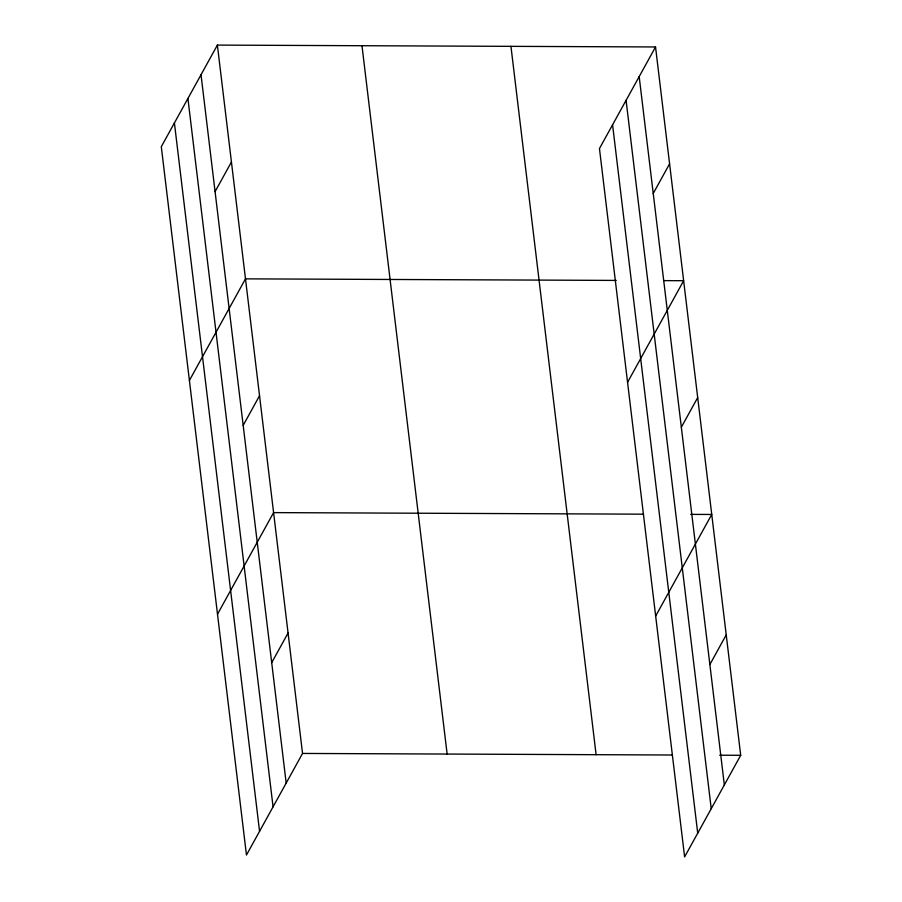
<?xml version="1.0" encoding="UTF-8"?>
<svg xmlns="http://www.w3.org/2000/svg" width="902" height="902" viewBox="0 0 902 902"><rect width="100%" height="100%" fill="white"/><g stroke="black" fill="none" stroke-linecap="round" stroke-linejoin="round"><path stroke-width="1.35" d="M217.382 45.1L161.3 146.699L246.46 855.04L302.542 753.441L217.382 45.1L655.54 46.96L740.7 755.301L684.618 856.9L599.458 148.559L655.54 46.96M215.082 191.619L231.442 161.977M189.409 380.452L245.491 278.853L616.258 280.421M243.179 425.372L259.539 395.73M217.506 614.206L273.588 512.607L642.957 514.174M271.705 662.666L288.065 633.024M653.228 193.468L669.588 163.837M627.555 382.313L683.648 280.714L663.996 280.623M681.337 427.221L697.697 397.59M655.664 616.066L711.746 514.467L690.684 514.377M709.863 664.526L726.223 634.884M302.542 753.441L671.911 755.008M719.638 755.211L740.7 755.301M639.18 76.591L724.34 784.943M626.078 100.347L711.227 808.688M612.571 124.803L697.72 833.155M510.949 46.34L596.109 754.692M361.984 45.709L447.133 754.061M201.022 74.742L286.182 783.083M187.92 98.487L273.069 806.828M174.413 122.954L259.562 831.294"/></g></svg>
